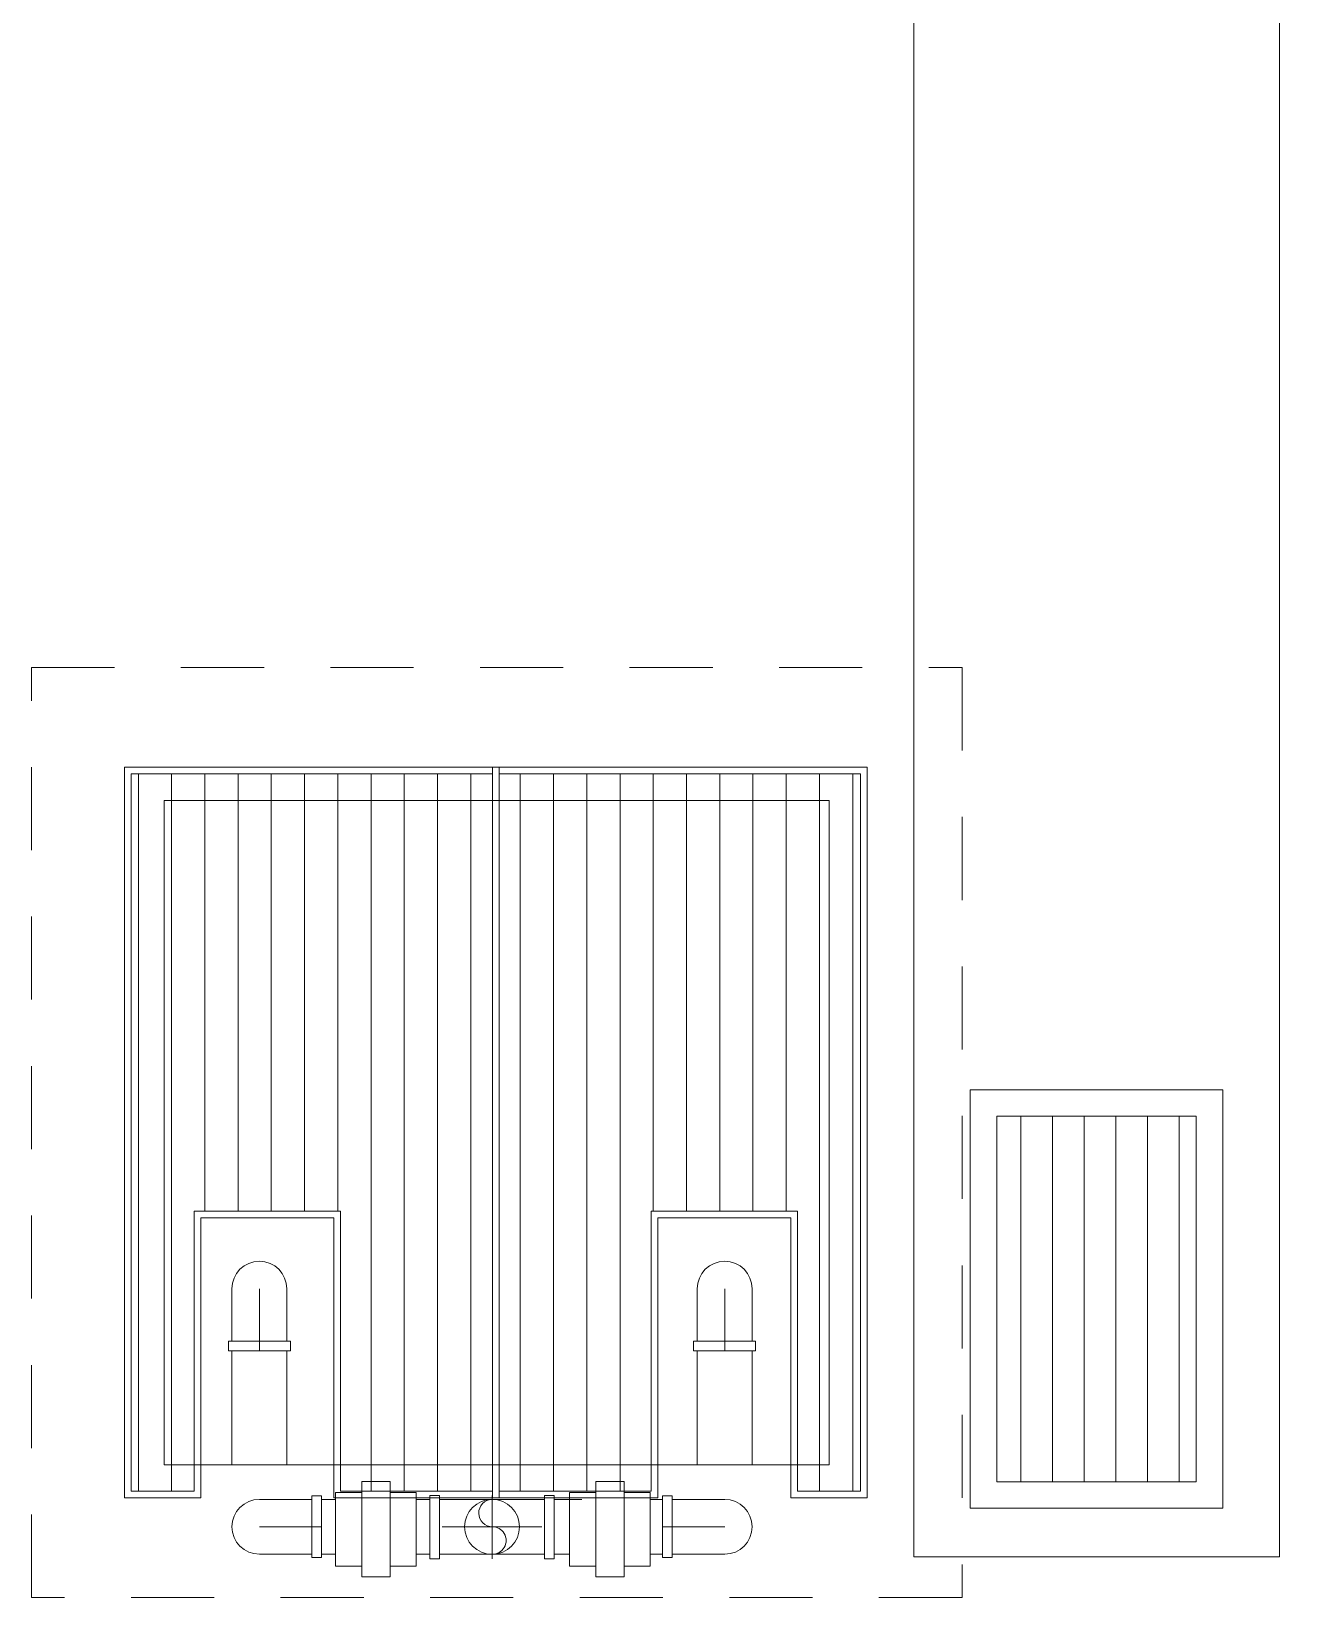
# Model space of a CAD drawing. Header units: millimetres. Extents: x 2085 to 2829, y 1352 to 1631.
# Drawn here: x 2161.186 to 2163.113, y 1603.538 to 1605.895 of the extents above; entities that cross this region are included whole.
import ezdxf

# ---------------------------------------------------------------- set-up
doc = ezdxf.new("R2010")
doc.units = ezdxf.units.MM
doc.linetypes.add('HIDDEN', pattern=[0.375, 0.25, -0.125])
doc.layers.get('0').update_dxf_attribs({"color": 251, "lineweight": 9})
doc.layers.get('DEFPOINTS').update_dxf_attribs({"color": 251, "lineweight": 9})
for name, color, linetype, lineweight in [('0-accesorios', 251, 'Continuous', 13), ('00-W&D-block sanit', 251, 'Continuous', 13), ('00-W&D-RED DESAGUE', 251, 'Continuous', 13), ('A_30_Extractores', 251, 'Continuous', 13), ('DESAGUE', 251, 'Continuous', 13), ('HATCH', 251, 'Continuous', 13), ('S-TUB PROY 2', 251, 'Continuous', 13), ('X_TO4$0$A-MURO', 251, 'Continuous', 13)]:
    doc.layers.add(name, color=color, linetype=linetype, lineweight=lineweight)

# ---------------------------------------------------------------- blocks, each defined once
blk = doc.blocks.new('BB-3-CC01-N10-D80-S0')
at = {"color": 3}
for points in [[(-0.055, 0), (-0.055, -0.1055)], [(0.055, 0), (0.055, -0.1055)]]:
    blk.add_lwpolyline(points, dxfattribs=at)
blk.add_lwpolyline([(0.0619, -0.1245), (-0.0623, -0.1245), (-0.0623, -0.1055), (0.0619, -0.1055)], close=True, dxfattribs=at)
blk.add_arc((0, 0), 0.055, 0, 180, dxfattribs=at)
at = {"layer": 'DEFPOINTS', "color": 3}
blk.add_line((0, 0), (0, -0.1245), dxfattribs=at)
blk = doc.blocks.new('A$C73F33415')
at = {"layer": '00-W&D-RED DESAGUE', "color": 3, "linetype": 'Continuous', "lineweight": 0}
for points in [[(-0.0934, 0.048), (-0.0934, -0.0469), (-0.0791, -0.0469), (-0.0791, 0.048)], [(0.0934, 0.048), (0.0934, -0.0469), (0.0791, -0.0469), (0.0791, 0.048)]]:
    blk.add_lwpolyline(points, close=True, dxfattribs=at)
for points in [[(0, 0.0412), (-0.0785, 0.0412)], [(0, 0.0412), (0.0785, 0.0412)], [(0, -0.0413), (-0.0785, -0.0413)], [(0, -0.0413), (0.0785, -0.0413)]]:
    blk.add_lwpolyline(points, dxfattribs=at)
for centre, radius, start, end in [((0, 0), 0.0413, 90, 270), ((0, 0), 0.0413, 270, 90), ((0.0006, 0.0206), 0.0206, 268.2272, 91.7728), ((0.0006, -0.0206), 0.0206, 90, 268.2272)]:
    blk.add_arc(centre, radius, start, end, dxfattribs=at)
at = {"layer": 'DEFPOINTS', "color": 3}
blk.add_line((-0.075, 0), (0.075, 0), dxfattribs=at)
blk.add_lwpolyline([(0, 0.048), (0, -0.0469)], dxfattribs=at)
blk = doc.blocks.new('A$C3274299F')
at = {"layer": '0-accesorios'}
for points in [[(0.0196, 0.0358), (0.0409, 0.0358), (0.0409, -0.0358), (0.0196, -0.0358)], [(0, 0.0277), (0.0196, 0.0277), (0.0196, -0.0277), (0, -0.0277)], [(0.0605, 0.0277), (0.0409, 0.0277), (0.0409, -0.0277), (0.0605, -0.0277)]]:
    blk.add_lwpolyline(points, close=True, dxfattribs=at)
blk = doc.blocks.new('BOMBAS-28.02.2025')
at = {"layer": '00-W&D-block sanit'}
h = blk.add_hatch(dxfattribs=at)
h.set_pattern_fill('LINE', color=8, scale=0.4, angle=270, style=0)
h.set_pattern_definition([(270, (-15.80309, -50.770213), (0.05, -2e-12), [])])
h.paths.add_polyline_path([(3.7225, -10.3899), (3.9513, -10.3899), (3.9513, -9.3099), (3.4079, -9.3099), (3.4079, -10.3899), (3.5025, -10.3899), (3.5025, -9.9683), (3.7225, -9.9683)])
h = blk.add_hatch(dxfattribs=at)
h.set_pattern_fill('LINE', color=8, scale=0.4, angle=270, style=0)
h.set_pattern_definition([(270, (80.371504, -30.656316), (0.05, -2e-12), [])])
h.paths.add_polyline_path([(4.1876, -10.3899), (3.9588, -10.3899), (3.9588, -9.3099), (4.5022, -9.3099), (4.5022, -10.3899), (4.4076, -10.3899), (4.4076, -9.9683), (4.1876, -9.9683)])
at = {"layer": '00-W&D-RED DESAGUE', "color": 6, "linetype": 'Continuous', "lineweight": 0}
for points in [[(3.5567, -10.3499), (3.5567, -10.1783)], [(3.6392, -10.3499), (3.6392, -10.1783)], [(4.2567, -10.3499), (4.2567, -10.1783)], [(4.3392, -10.3499), (4.3392, -10.1783)]]:
    blk.add_lwpolyline(points, dxfattribs=at)
at = {"layer": '00-W&D-RED DESAGUE', "color": 2, "linetype": 'Continuous', "lineweight": 0}
for points in [[(3.7127, -10.4021), (3.6914, -10.4021)], [(3.8546, -10.4021), (3.8337, -10.4021)], [(4.0414, -10.4021), (4.0829, -10.4021)], [(4.1858, -10.4021), (4.2046, -10.4021)], [(3.7127, -10.4845), (3.6914, -10.4845)], [(3.8546, -10.4845), (3.8337, -10.4845)], [(4.0414, -10.4845), (4.0647, -10.4845)], [(4.1858, -10.4845), (4.2046, -10.4845)]]:
    blk.add_lwpolyline(points, dxfattribs=at)
at = {"layer": 'DESAGUE', "ltscale": 0.01}
blk.add_lwpolyline([(3.455, -9.3499), (4.455, -9.3499), (4.455, -10.3499), (3.455, -10.3499)], close=True, dxfattribs=at)
at = {"layer": 'HATCH', "color": 7}
for points in [[(3.7099, -10.3999), (3.9588, -10.3999), (3.9588, -9.2999), (3.3953, -9.2999), (3.3953, -10.3999), (3.5099, -10.3999), (3.5099, -9.9783), (3.7099, -9.9783)], [(3.7199, -10.3899), (3.9488, -10.3899), (3.9488, -9.3099), (3.4053, -9.3099), (3.4053, -10.3899), (3.4999, -10.3899), (3.4999, -9.9683), (3.7199, -9.9683)], [(4.1976, -10.3999), (3.9488, -10.3999), (3.9488, -9.2999), (4.5122, -9.2999), (4.5122, -10.3999), (4.3976, -10.3999), (4.3976, -9.9783), (4.1976, -9.9783)]]:
    blk.add_lwpolyline(points, close=True, dxfattribs=at)
at = {"layer": 'HATCH', "color": 8}
blk.add_lwpolyline([(4.1876, -10.3899), (3.9588, -10.3899), (3.9588, -9.3099), (4.5022, -9.3099), (4.5022, -10.3899), (4.4076, -10.3899), (4.4076, -9.9683), (4.1876, -9.9683)], close=True, dxfattribs=at)
at = {"layer": 'X_TO4$0$A-MURO', "linetype": 'HIDDEN', "ltscale": 0.5}
blk.add_lwpolyline([(3.255, -9.1499), (4.655, -9.1499), (4.655, -10.5499), (3.255, -10.5499)], close=True, dxfattribs=at)
at = {"layer": '00-W&D-RED DESAGUE', "color": 8, "linetype": 'Continuous', "lineweight": 0}
for p, xscale, yscale, zscale in [((3.598, -10.0849), -0.7499999999999999, 0.75, 0.75), ((4.298, -10.0849), 0.7499999999999997, 0.7499999999999997, 0.7499999999999997)]:
    blk.add_blockref('BB-3-CC01-N10-D80-S0', p, dxfattribs=dict(at, xscale=xscale, yscale=yscale, zscale=zscale))
at = {"layer": '00-W&D-RED DESAGUE', "color": 8, "linetype": 'Continuous', "lineweight": 0, "zscale": 0.75}
for p, xscale, yscale, rotation in [((3.598, -10.4433), -0.7500000000000024, 0.7500000000000027, 90), ((4.298, -10.4433), 0.75, 0.75, 270)]:
    blk.add_blockref('BB-3-CC01-N10-D80-S0', p, dxfattribs=dict(at, xscale=xscale, yscale=yscale, rotation=rotation))
at = {"layer": '00-W&D-RED DESAGUE', "color": 8, "linetype": 'Continuous', "lineweight": 0, "xscale": -1, "rotation": 180}
blk.add_blockref('A$C73F33415', (3.948, -10.4433), dxfattribs=at)
at = {"layer": 'S-TUB PROY 2', "yscale": 2, "zscale": 2, "rotation": 180}
for p, xscale in [((3.8337, -10.4469), 2), ((4.0647, -10.4469), -2)]:
    blk.add_blockref('A$C3274299F', p, dxfattribs=dict(at, xscale=xscale))
blk = doc.blocks.new('REJ 55x30')
at = {"layer": 'A_30_Extractores', "ltscale": 0.7}
h = blk.add_hatch(dxfattribs=at)
h.set_pattern_fill('ANSI31', color=256, scale=0.015, angle=45)
h.set_pattern_definition([(90, (-1791.153135, -553.6559), (-0.047625, 0), [])])
h.paths.add_polyline_path([(0.04, 0.59), (0.04, 0.04), (0.34, 0.04), (0.34, 0.59)])
for points in [[(0, 0.63), (0, 0), (0.38, 0), (0.38, 0.63)], [(0.04, 0.59), (0.04, 0.04), (0.34, 0.04), (0.34, 0.59)]]:
    blk.add_lwpolyline(points, close=True, dxfattribs=at)

msp = doc.modelspace()

# ---------------------------------------------------------------- linework, layer by layer
at = {"layer": 'A_30_Extractores'}
msp.add_lwpolyline([(2162.4634, 1609.5883), (2162.5134, 1609.2883), (2162.5134, 1603.5995), (2163.0634, 1603.5995), (2163.0634, 1609.2883), (2163.1134, 1609.5883)], dxfattribs=at)

# ---------------------------------------------------------------- block references
msp.add_blockref('BOMBAS-28.02.2025', (2157.931, 1614.0878))
msp.add_blockref('REJ 55x30', (2162.5984, 1603.6723), dxfattribs=at)

doc.saveas('drawing.dxf')
